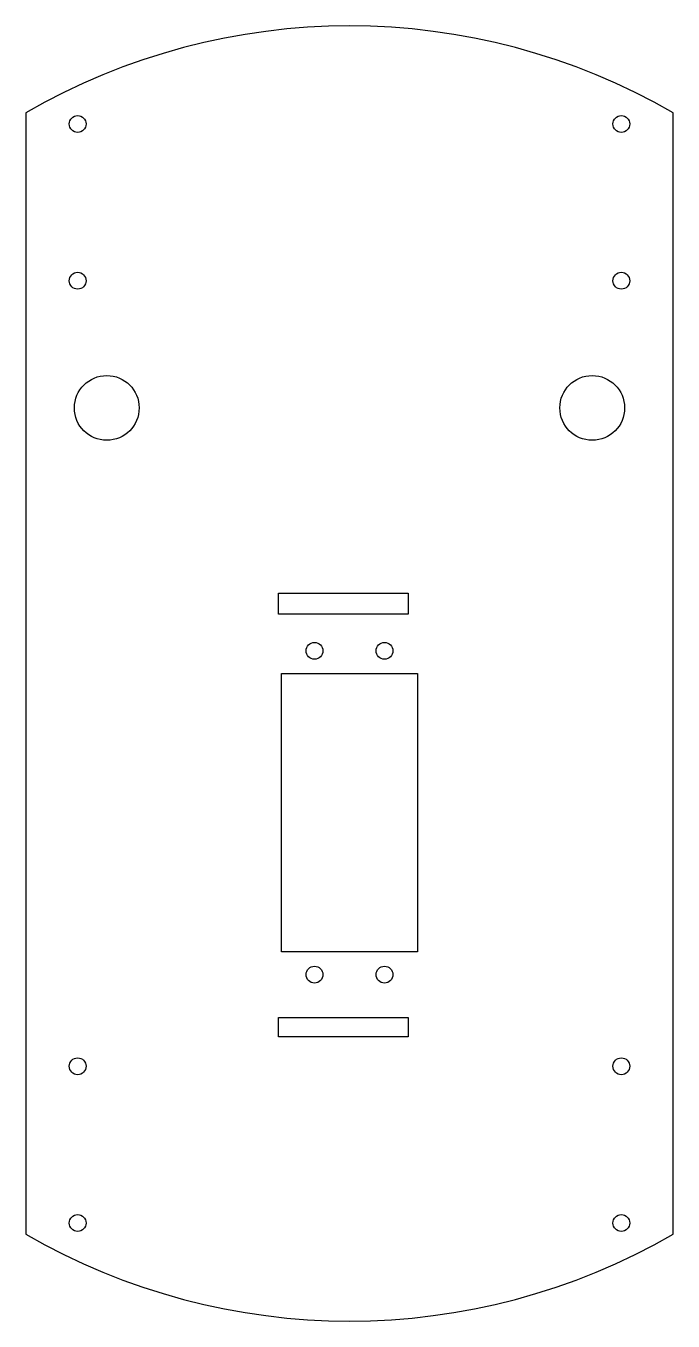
# Model space of a CAD drawing. Header units: inches. Extents: x -1.97 to 1.97, y -3.94 to 3.94.
import ezdxf

# ---------------------------------------------------------------- set-up
doc = ezdxf.new("R2010")
doc.units = ezdxf.units.IN
doc.header["$MEASUREMENT"] = 0

msp = doc.modelspace()

# ---------------------------------------------------------------- linework, layer by layer
msp.add_lwpolyline([(1.9685, 3.4095, 0.267949), (-1.9685, 3.4095), (-1.9685, -3.4095, 0.267949), (1.9685, -3.4095)], format="xyb", close=True)
for points in [[(-0.4317, 0.3609), (-0.4317, 0.489), (0.356, 0.489), (0.356, 0.3609)], [(0.4134, 0), (0.4134, -1.6929), (-0.4134, -1.6929), (-0.4134, 0)], [(-0.4317, -2.0916), (0.356, -2.0916), (0.356, -2.2098), (-0.4317, -2.2098)]]:
    msp.add_lwpolyline(points, close=True)
for centre, radius in [((-1.6535, 3.3407), 0.0512), ((1.6535, 3.3407), 0.0512), ((-1.6535, 2.3879), 0.0512), ((1.6535, 2.3879), 0.0512), ((-1.4764, 1.6146), 0.1969), ((1.4764, 1.6146), 0.1969), ((-0.2126, 0.1378), 0.0512), ((0.2126, 0.1378), 0.0512), ((-0.2126, -1.8307), 0.0512), ((0.2126, -1.8307), 0.0512), ((-1.6535, -2.3879), 0.0512), ((1.6535, -2.3879), 0.0512), ((-1.6535, -3.3407), 0.0512), ((1.6535, -3.3407), 0.0512)]:
    msp.add_circle(centre, radius)

doc.saveas('drawing.dxf')
